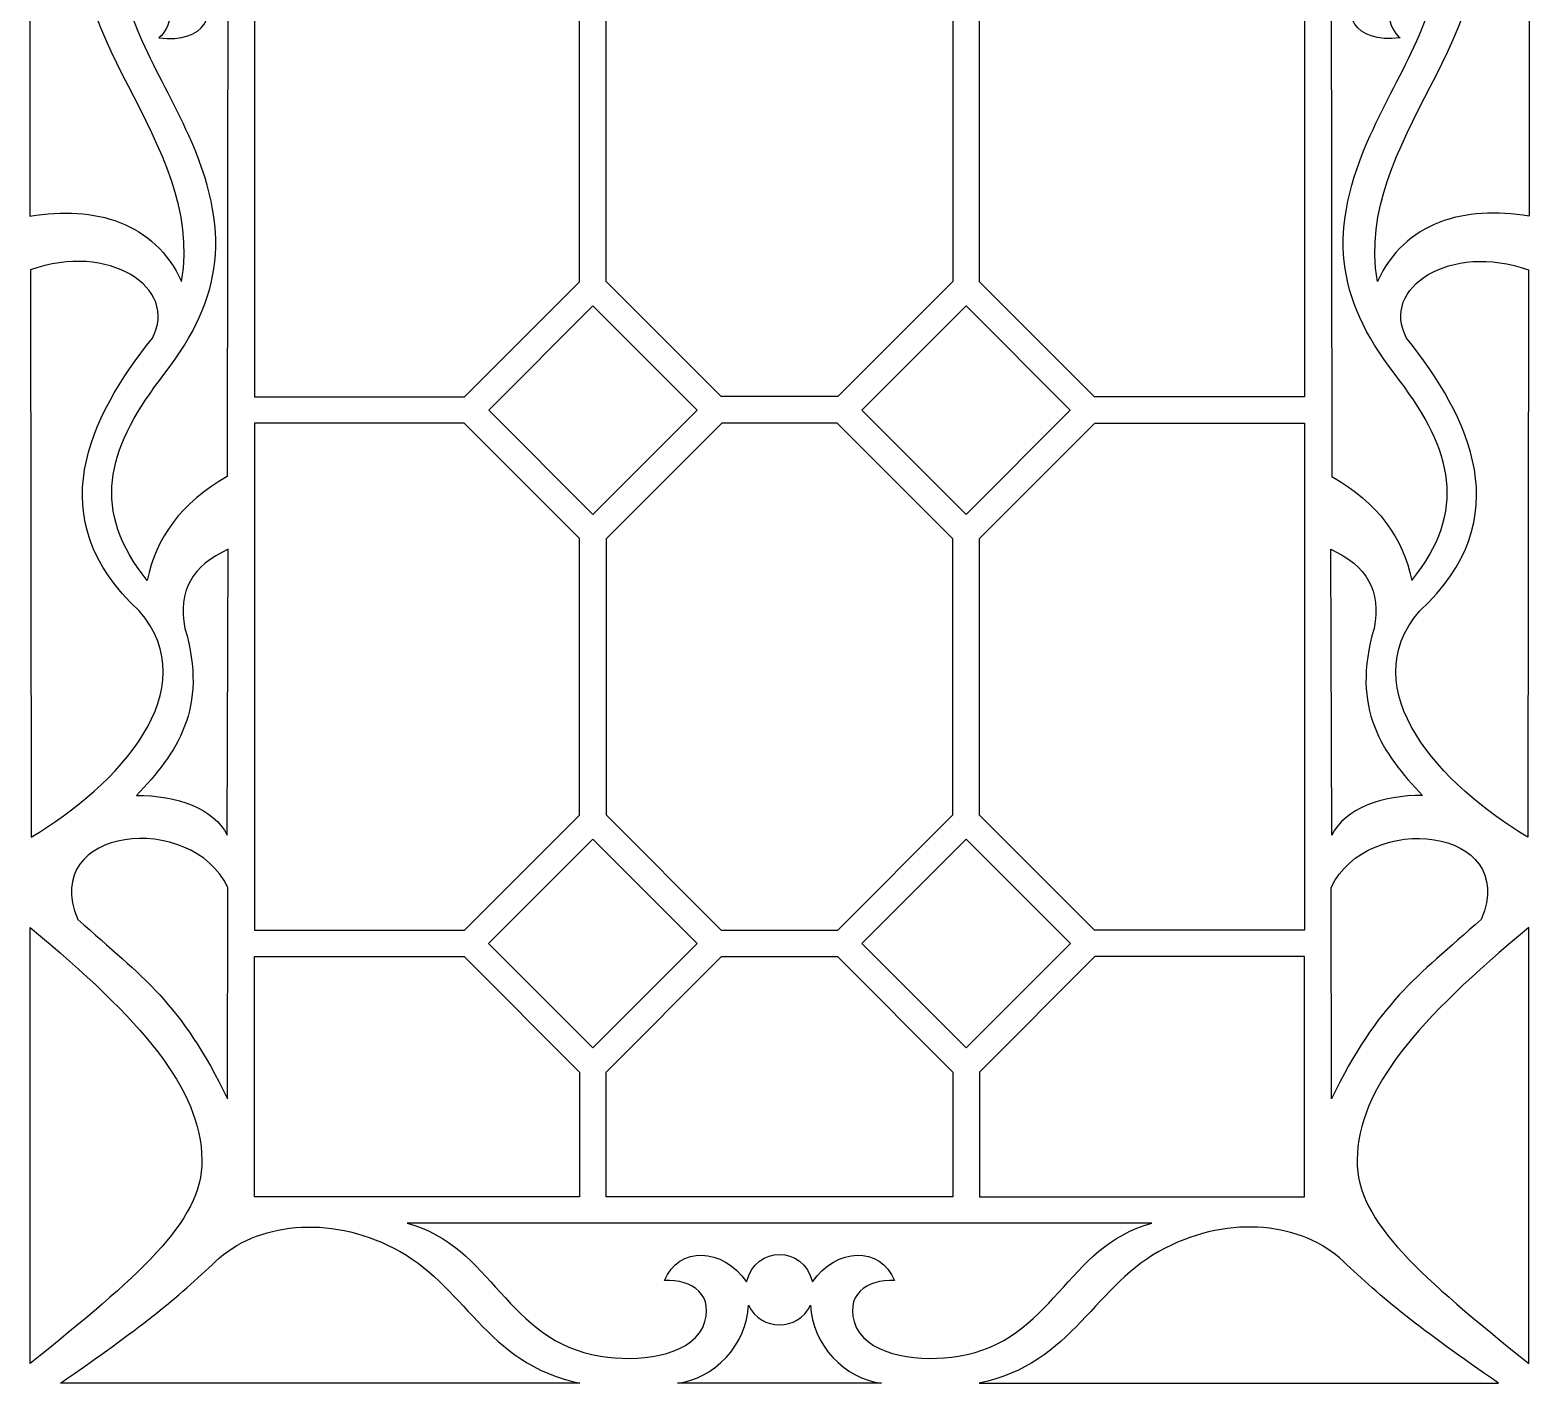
# Model space of a CAD drawing. Header units: centimetres. Extents: x -174 to 8, y -128 to 83.
# Drawn here: x -173.6 to -71.9, y -127.7 to -36 of the extents above; entities that cross this region are included whole.
import ezdxf

# ---------------------------------------------------------------- set-up
doc = ezdxf.new("R2010")
doc.units = ezdxf.units.CM
doc.header["$MEASUREMENT"] = 0
doc.layers.add('layer 1', color=7, linetype='Continuous')

msp = doc.modelspace()

# ---------------------------------------------------------------- linework, layer by layer
at = {"layer": 'layer 1', "color": 242}
for points, knots in [([(-173.58812, -4.37256), (-169.16578, -5.09162), (-165.16592, -3.96713), (-163.3006, 0.06251), (-163.3006, 0.06251), (-161.68087, -9.61083), (-172.34207, -16.6975), (-169.85294, -26.4764), (-169.85294, -26.4764), (-172.34206, -36.25531), (-161.68087, -43.3422), (-163.3006, -53.01553), (-163.3006, -53.01553), (-165.16592, -48.98589), (-169.16578, -47.8614), (-173.58812, -48.58046), (-173.58812, -48.58046), (-173.58812, -48.58046), (-173.58812, -4.37256), (-173.58812, -4.37256)], [0, 0, 0, 0, 0.166666667, 0.166666667, 0.166666667, 0.166666667, 0.333333333, 0.333333333, 0.333333333, 0.333333333, 0.5, 0.5, 0.5, 0.5, 0.666666667, 0.666666667, 0.666666667, 0.666666667, 1, 1, 1, 1]), ([(-71.91502, -4.37256), (-76.33736, -5.09162), (-80.33722, -3.96713), (-82.20254, 0.06251), (-82.20254, 0.06251), (-83.82228, -9.61086), (-73.16098, -16.69756), (-75.65021, -26.47651), (-75.65021, -26.47651), (-73.16094, -36.25549), (-83.82228, -43.34215), (-82.20254, -53.01553), (-82.20254, -53.01553), (-80.33722, -48.98589), (-76.33736, -47.8614), (-71.91502, -48.58046), (-71.91502, -48.58046), (-71.91502, -48.58046), (-71.91502, -4.37256), (-71.91502, -4.37256)], [0, 0, 0, 0, 0.166666667, 0.166666667, 0.166666667, 0.166666667, 0.333333333, 0.333333333, 0.333333333, 0.333333333, 0.5, 0.5, 0.5, 0.5, 0.666666667, 0.666666667, 0.666666667, 0.666666667, 1, 1, 1, 1]), ([(-144.10713, -27.3984), (-144.10713, -27.3984), (-136.31357, -35.19195), (-136.31357, -35.19195), (-136.31357, -35.19195), (-136.31357, -35.19195), (-136.31355, -53.03329), (-136.31355, -53.03329), (-136.31355, -53.03329), (-136.31355, -53.03329), (-144.10719, -60.82691), (-144.10719, -60.82691), (-144.10719, -60.82691), (-144.10719, -60.82691), (-158.36727, -60.82692), (-158.36727, -60.82692), (-158.36727, -60.82692), (-158.36727, -60.82692), (-158.36727, -27.3984), (-158.36727, -27.3984), (-158.36727, -27.3984), (-158.36727, -27.3984), (-144.10713, -27.3984), (-144.10713, -27.3984)], [0, 0, 0, 0, 0.142857143, 0.142857143, 0.142857143, 0.142857143, 0.285714286, 0.285714286, 0.285714286, 0.285714286, 0.428571429, 0.428571429, 0.428571429, 0.428571429, 0.571428571, 0.571428571, 0.571428571, 0.571428571, 0.714285714, 0.714285714, 0.714285714, 0.714285714, 1, 1, 1, 1]), ([(-126.7176, -27.3984), (-126.7176, -27.3984), (-134.51483, -35.19564), (-134.51483, -35.19564), (-134.51483, -35.19564), (-134.51483, -35.19564), (-134.51483, -53.01711), (-134.51483, -53.01711), (-134.51483, -53.01711), (-134.51483, -53.01711), (-126.70717, -60.82477), (-126.70717, -60.82477), (-126.70717, -60.82477), (-126.70717, -60.82477), (-118.79597, -60.82477), (-118.79597, -60.82477), (-118.79597, -60.82477), (-118.79597, -60.82477), (-110.98831, -53.01711), (-110.98831, -53.01711), (-110.98831, -53.01711), (-110.98831, -53.01711), (-110.98831, -35.19564), (-110.98831, -35.19564), (-110.98831, -35.19564), (-110.98831, -35.19564), (-118.78554, -27.3984), (-118.78554, -27.3984), (-118.78554, -27.3984), (-118.78554, -27.3984), (-126.7176, -27.3984), (-126.7176, -27.3984)], [0, 0, 0, 0, 0.111111111, 0.111111111, 0.111111111, 0.111111111, 0.222222222, 0.222222222, 0.222222222, 0.222222222, 0.333333333, 0.333333333, 0.333333333, 0.333333333, 0.444444444, 0.444444444, 0.444444444, 0.444444444, 0.555555556, 0.555555556, 0.555555556, 0.555555556, 0.666666667, 0.666666667, 0.666666667, 0.666666667, 0.777777778, 0.777777778, 0.777777778, 0.777777778, 1, 1, 1, 1]), ([(-101.39601, -27.3984), (-101.39601, -27.3984), (-109.18957, -35.19195), (-109.18957, -35.19195), (-109.18957, -35.19195), (-109.18957, -35.19195), (-109.18959, -53.03329), (-109.18959, -53.03329), (-109.18959, -53.03329), (-109.18959, -53.03329), (-101.39595, -60.82691), (-101.39595, -60.82691), (-101.39595, -60.82691), (-101.39595, -60.82691), (-87.13587, -60.82692), (-87.13587, -60.82692), (-87.13587, -60.82692), (-87.13587, -60.82692), (-87.13587, -27.3984), (-87.13587, -27.3984), (-87.13587, -27.3984), (-87.13587, -27.3984), (-101.39601, -27.3984), (-101.39601, -27.3984)], [0, 0, 0, 0, 0.142857143, 0.142857143, 0.142857143, 0.142857143, 0.285714286, 0.285714286, 0.285714286, 0.285714286, 0.428571429, 0.428571429, 0.428571429, 0.428571429, 0.571428571, 0.571428571, 0.571428571, 0.571428571, 0.714285714, 0.714285714, 0.714285714, 0.714285714, 1, 1, 1, 1]), ([(-160.2162, -66.23457), (-160.2162, -66.23457), (-160.16894, -31.24505), (-160.16894, -31.24505), (-160.16894, -31.24505), (-160.40875, -32.22165), (-161.0776, -32.97518), (-161.89411, -32.98272), (-161.89411, -32.98272), (-160.78383, -34.76393), (-161.6835, -36.90328), (-164.84184, -36.50447), (-164.84184, -36.50447), (-164.0261, -35.84187), (-163.66869, -34.12484), (-164.70236, -33.15404), (-164.70236, -33.15404), (-166.11595, -32.21368), (-167.06731, -31.66707), (-167.74475, -30.28158), (-167.74475, -30.28158), (-167.26769, -35.49632), (-164.67696, -38.90263), (-162.61565, -43.56322), (-162.61565, -43.56322), (-159.81678, -50.10201), (-160.68497, -54.537), (-164.80749, -59.72804), (-164.80749, -59.72804), (-168.36911, -64.45414), (-169.46485, -68.5639), (-165.62943, -73.29005), (-165.62943, -73.29005), (-165.06337, -70.40749), (-163.33887, -68.02142), (-160.2162, -66.23457)], [0, 0, 0, 0, 0.1, 0.1, 0.1, 0.1, 0.2, 0.2, 0.2, 0.2, 0.3, 0.3, 0.3, 0.3, 0.4, 0.4, 0.4, 0.4, 0.5, 0.5, 0.5, 0.5, 0.6, 0.6, 0.6, 0.6, 0.7, 0.7, 0.7, 0.7, 0.8, 0.8, 0.8, 0.8, 1, 1, 1, 1]), ([(-85.28694, -66.23457), (-85.28694, -66.23457), (-85.3342, -31.24505), (-85.3342, -31.24505), (-85.3342, -31.24505), (-85.09439, -32.22165), (-84.42554, -32.97518), (-83.60903, -32.98272), (-83.60903, -32.98272), (-84.71931, -34.76393), (-83.81964, -36.90328), (-80.6613, -36.50447), (-80.6613, -36.50447), (-81.47704, -35.84187), (-81.83445, -34.12484), (-80.80078, -33.15404), (-80.80078, -33.15404), (-79.38719, -32.21368), (-78.43583, -31.66707), (-77.75839, -30.28158), (-77.75839, -30.28158), (-78.23545, -35.49632), (-80.82618, -38.90263), (-82.88749, -43.56322), (-82.88749, -43.56322), (-85.68636, -50.10201), (-84.81817, -54.537), (-80.69565, -59.72804), (-80.69565, -59.72804), (-77.13403, -64.45414), (-76.03829, -68.5639), (-79.87371, -73.29005), (-79.87371, -73.29005), (-80.43977, -70.40749), (-82.16427, -68.02142), (-85.28694, -66.23457)], [0, 0, 0, 0, 0.1, 0.1, 0.1, 0.1, 0.2, 0.2, 0.2, 0.2, 0.3, 0.3, 0.3, 0.3, 0.4, 0.4, 0.4, 0.4, 0.5, 0.5, 0.5, 0.5, 0.6, 0.6, 0.6, 0.6, 0.7, 0.7, 0.7, 0.7, 0.8, 0.8, 0.8, 0.8, 1, 1, 1, 1]), ([(-173.50623, -90.68778), (-173.50623, -90.68778), (-173.55243, -52.22763), (-173.55243, -52.22763), (-173.55243, -52.22763), (-168.27703, -50.32876), (-163.4511, -53.45379), (-165.28693, -56.85122), (-165.28693, -56.85122), (-169.55773, -62.2283), (-172.9718, -69.08929), (-166.17739, -75.3449), (-166.17739, -75.3449), (-161.56501, -80.68218), (-167.6104, -87.20042), (-173.50623, -90.68778)], [0, 0, 0, 0, 0.2, 0.2, 0.2, 0.2, 0.4, 0.4, 0.4, 0.4, 0.6, 0.6, 0.6, 0.6, 1, 1, 1, 1]), ([(-71.99691, -90.68778), (-71.99691, -90.68778), (-71.95071, -52.22763), (-71.95071, -52.22763), (-71.95071, -52.22763), (-77.22611, -50.32876), (-82.05204, -53.45379), (-80.21621, -56.85122), (-80.21621, -56.85122), (-75.94541, -62.2283), (-72.53134, -69.08929), (-79.32575, -75.3449), (-79.32575, -75.3449), (-83.93813, -80.68218), (-77.89274, -87.20042), (-71.99691, -90.68778)], [0, 0, 0, 0, 0.2, 0.2, 0.2, 0.2, 0.4, 0.4, 0.4, 0.4, 0.6, 0.6, 0.6, 0.6, 1, 1, 1, 1]), ([(-142.47718, -61.74248), (-142.47718, -61.74248), (-135.40611, -68.81355), (-135.40611, -68.81355), (-135.40611, -68.81355), (-135.40611, -68.81355), (-128.33504, -61.74248), (-128.33504, -61.74248), (-128.33504, -61.74248), (-128.33504, -61.74248), (-135.40611, -54.67141), (-135.40611, -54.67141), (-135.40611, -54.67141), (-135.40611, -54.67141), (-142.47718, -61.74248), (-142.47718, -61.74248)], [0, 0, 0, 0, 0.2, 0.2, 0.2, 0.2, 0.4, 0.4, 0.4, 0.4, 0.6, 0.6, 0.6, 0.6, 1, 1, 1, 1]), ([(-103.02596, -61.74248), (-103.02596, -61.74248), (-110.09703, -68.81355), (-110.09703, -68.81355), (-110.09703, -68.81355), (-110.09703, -68.81355), (-117.1681, -61.74248), (-117.1681, -61.74248), (-117.1681, -61.74248), (-117.1681, -61.74248), (-110.09703, -54.67141), (-110.09703, -54.67141), (-110.09703, -54.67141), (-110.09703, -54.67141), (-103.02596, -61.74248), (-103.02596, -61.74248)], [0, 0, 0, 0, 0.2, 0.2, 0.2, 0.2, 0.4, 0.4, 0.4, 0.4, 0.6, 0.6, 0.6, 0.6, 1, 1, 1, 1]), ([(-144.14221, -62.62302), (-144.14221, -62.62302), (-136.31243, -70.45279), (-136.31243, -70.45279), (-136.31243, -70.45279), (-136.31243, -70.45279), (-136.31243, -89.19), (-136.31243, -89.19), (-136.31243, -89.19), (-136.31243, -89.19), (-144.1141, -96.99168), (-144.1141, -96.99168), (-144.1141, -96.99168), (-144.1141, -96.99168), (-158.36896, -96.99168), (-158.36896, -96.99168), (-158.36896, -96.99168), (-158.36896, -96.99168), (-158.36896, -62.62302), (-158.36896, -62.62302), (-158.36896, -62.62302), (-158.36896, -62.62302), (-144.14221, -62.62302), (-144.14221, -62.62302)], [0, 0, 0, 0, 0.142857143, 0.142857143, 0.142857143, 0.142857143, 0.285714286, 0.285714286, 0.285714286, 0.285714286, 0.428571429, 0.428571429, 0.428571429, 0.428571429, 0.571428571, 0.571428571, 0.571428571, 0.571428571, 0.714285714, 0.714285714, 0.714285714, 0.714285714, 1, 1, 1, 1]), ([(-118.83218, -62.62396), (-118.83218, -62.62396), (-110.98831, -70.46784), (-110.98831, -70.46784), (-110.98831, -70.46784), (-110.98831, -70.46784), (-110.98831, -89.18356), (-110.98831, -89.18356), (-110.98831, -89.18356), (-110.98831, -89.18356), (-118.79641, -96.99168), (-118.79641, -96.99168), (-118.79641, -96.99168), (-118.79641, -96.99168), (-126.70673, -96.99168), (-126.70673, -96.99168), (-126.70673, -96.99168), (-126.70673, -96.99168), (-134.51483, -89.18356), (-134.51483, -89.18356), (-134.51483, -89.18356), (-134.51483, -89.18356), (-134.51483, -70.46784), (-134.51483, -70.46784), (-134.51483, -70.46784), (-134.51483, -70.46784), (-126.67096, -62.62396), (-126.67096, -62.62396), (-126.67096, -62.62396), (-126.67096, -62.62396), (-118.83218, -62.62396), (-118.83218, -62.62396)], [0, 0, 0, 0, 0.111111111, 0.111111111, 0.111111111, 0.111111111, 0.222222222, 0.222222222, 0.222222222, 0.222222222, 0.333333333, 0.333333333, 0.333333333, 0.333333333, 0.444444444, 0.444444444, 0.444444444, 0.444444444, 0.555555556, 0.555555556, 0.555555556, 0.555555556, 0.666666667, 0.666666667, 0.666666667, 0.666666667, 0.777777778, 0.777777778, 0.777777778, 0.777777778, 1, 1, 1, 1]), ([(-101.36093, -62.62302), (-101.36093, -62.62302), (-109.19071, -70.45279), (-109.19071, -70.45279), (-109.19071, -70.45279), (-109.19071, -70.45279), (-109.19071, -89.19), (-109.19071, -89.19), (-109.19071, -89.19), (-109.19071, -89.19), (-101.38904, -96.99168), (-101.38904, -96.99168), (-101.38904, -96.99168), (-101.38904, -96.99168), (-87.13418, -96.99168), (-87.13418, -96.99168), (-87.13418, -96.99168), (-87.13418, -96.99168), (-87.13418, -62.62302), (-87.13418, -62.62302), (-87.13418, -62.62302), (-87.13418, -62.62302), (-101.36093, -62.62302), (-101.36093, -62.62302)], [0, 0, 0, 0, 0.142857143, 0.142857143, 0.142857143, 0.142857143, 0.285714286, 0.285714286, 0.285714286, 0.285714286, 0.428571429, 0.428571429, 0.428571429, 0.428571429, 0.571428571, 0.571428571, 0.571428571, 0.571428571, 0.714285714, 0.714285714, 0.714285714, 0.714285714, 1, 1, 1, 1]), ([(-160.2162, -90.54852), (-161.07671, -88.7721), (-163.65358, -87.84464), (-166.36318, -87.86024), (-166.36318, -87.86024), (-163.64535, -85.01938), (-161.47313, -81.98405), (-163.07573, -76.54239), (-163.07573, -76.54239), (-163.5835, -73.95984), (-162.5732, -72.29892), (-160.14771, -71.16585), (-160.14771, -71.16585), (-160.14771, -71.16585), (-160.2162, -90.54852), (-160.2162, -90.54852)], [0, 0, 0, 0, 0.2, 0.2, 0.2, 0.2, 0.4, 0.4, 0.4, 0.4, 0.6, 0.6, 0.6, 0.6, 1, 1, 1, 1]), ([(-85.28694, -90.54852), (-84.42643, -88.7721), (-81.84956, -87.84464), (-79.13996, -87.86024), (-79.13996, -87.86024), (-81.85779, -85.01938), (-84.03001, -81.98405), (-82.42741, -76.54239), (-82.42741, -76.54239), (-81.91964, -73.95984), (-82.92994, -72.29892), (-85.35543, -71.16585), (-85.35543, -71.16585), (-85.35543, -71.16585), (-85.28694, -90.54852), (-85.28694, -90.54852)], [0, 0, 0, 0, 0.2, 0.2, 0.2, 0.2, 0.4, 0.4, 0.4, 0.4, 0.6, 0.6, 0.6, 0.6, 1, 1, 1, 1]), ([(-160.18179, -108.43726), (-163.3778, -101.90801), (-165.88944, -100.22852), (-170.35275, -96.26748), (-170.35275, -96.26748), (-172.9718, -89.93368), (-162.58966, -88.91229), (-160.16704, -94.10884), (-160.16704, -94.10884), (-160.16704, -94.10884), (-160.18179, -108.43726), (-160.18179, -108.43726)], [0, 0, 0, 0, 0.25, 0.25, 0.25, 0.25, 0.5, 0.5, 0.5, 0.5, 1, 1, 1, 1]), ([(-85.32135, -108.43726), (-82.12534, -101.90801), (-79.6137, -100.22852), (-75.15039, -96.26748), (-75.15039, -96.26748), (-72.53134, -89.93368), (-82.91348, -88.91229), (-85.3361, -94.10884), (-85.3361, -94.10884), (-85.3361, -94.10884), (-85.32135, -108.43726), (-85.32135, -108.43726)], [0, 0, 0, 0, 0.25, 0.25, 0.25, 0.25, 0.5, 0.5, 0.5, 0.5, 1, 1, 1, 1]), ([(-142.48148, -97.90464), (-142.48148, -97.90464), (-135.41041, -104.97571), (-135.41041, -104.97571), (-135.41041, -104.97571), (-135.41041, -104.97571), (-128.33934, -97.90464), (-128.33934, -97.90464), (-128.33934, -97.90464), (-128.33934, -97.90464), (-135.41041, -90.83357), (-135.41041, -90.83357), (-135.41041, -90.83357), (-135.41041, -90.83357), (-142.48148, -97.90464), (-142.48148, -97.90464)], [0, 0, 0, 0, 0.2, 0.2, 0.2, 0.2, 0.4, 0.4, 0.4, 0.4, 0.6, 0.6, 0.6, 0.6, 1, 1, 1, 1]), ([(-103.02166, -97.90464), (-103.02166, -97.90464), (-110.09273, -104.97571), (-110.09273, -104.97571), (-110.09273, -104.97571), (-110.09273, -104.97571), (-117.1638, -97.90464), (-117.1638, -97.90464), (-117.1638, -97.90464), (-117.1638, -97.90464), (-110.09273, -90.83357), (-110.09273, -90.83357), (-110.09273, -90.83357), (-110.09273, -90.83357), (-103.02166, -97.90464), (-103.02166, -97.90464)], [0, 0, 0, 0, 0.2, 0.2, 0.2, 0.2, 0.4, 0.4, 0.4, 0.4, 0.6, 0.6, 0.6, 0.6, 1, 1, 1, 1]), ([(-173.57054, -126.38647), (-166.35216, -120.51026), (-161.87458, -116.85133), (-161.92675, -112.57879), (-161.92675, -112.57879), (-161.98591, -107.73382), (-166.02447, -103.06824), (-173.57474, -96.82665), (-173.57474, -96.82665), (-173.57474, -96.82665), (-173.57054, -126.38647), (-173.57054, -126.38647)], [0, 0, 0, 0, 0.25, 0.25, 0.25, 0.25, 0.5, 0.5, 0.5, 0.5, 1, 1, 1, 1]), ([(-71.9326, -126.38647), (-79.15098, -120.51026), (-83.62856, -116.85133), (-83.57639, -112.57879), (-83.57639, -112.57879), (-83.51723, -107.73382), (-79.47867, -103.06824), (-71.9284, -96.82665), (-71.9284, -96.82665), (-71.9284, -96.82665), (-71.9326, -126.38647), (-71.9326, -126.38647)], [0, 0, 0, 0, 0.25, 0.25, 0.25, 0.25, 0.5, 0.5, 0.5, 0.5, 1, 1, 1, 1]), ([(-144.14016, -98.79154), (-144.14016, -98.79154), (-158.36896, -98.79154), (-158.36896, -98.79154), (-158.36896, -98.79154), (-158.36896, -98.79154), (-158.36896, -115.07299), (-158.36896, -115.07299), (-158.36896, -115.07299), (-158.36896, -115.07299), (-136.31357, -115.07299), (-136.31357, -115.07299), (-136.31357, -115.07299), (-136.31357, -115.07299), (-136.31357, -106.61811), (-136.31357, -106.61811), (-136.31357, -106.61811), (-136.31357, -106.61811), (-144.14016, -98.79154), (-144.14016, -98.79154)], [0, 0, 0, 0, 0.166666667, 0.166666667, 0.166666667, 0.166666667, 0.333333333, 0.333333333, 0.333333333, 0.333333333, 0.5, 0.5, 0.5, 0.5, 0.666666667, 0.666666667, 0.666666667, 0.666666667, 1, 1, 1, 1]), ([(-122.75157, -115.07299), (-122.75157, -115.07299), (-110.98831, -115.07299), (-110.98831, -115.07299), (-110.98831, -115.07299), (-110.98831, -115.07299), (-110.9883, -106.62572), (-110.9883, -106.62572), (-110.9883, -106.62572), (-110.9883, -106.62572), (-118.82465, -98.78935), (-118.82465, -98.78935), (-118.82465, -98.78935), (-118.82465, -98.78935), (-126.67849, -98.78935), (-126.67849, -98.78935), (-126.67849, -98.78935), (-126.67849, -98.78935), (-134.51484, -106.62572), (-134.51484, -106.62572), (-134.51484, -106.62572), (-134.51484, -106.62572), (-134.51483, -115.07299), (-134.51483, -115.07299), (-134.51483, -115.07299), (-134.51483, -115.07299), (-122.75157, -115.07299), (-122.75157, -115.07299), (-122.75157, -115.07299), (-122.75157, -115.07299), (-122.75157, -115.07299), (-122.75157, -115.07299)], [0, 0, 0, 0, 0.111111111, 0.111111111, 0.111111111, 0.111111111, 0.222222222, 0.222222222, 0.222222222, 0.222222222, 0.333333333, 0.333333333, 0.333333333, 0.333333333, 0.444444444, 0.444444444, 0.444444444, 0.444444444, 0.555555556, 0.555555556, 0.555555556, 0.555555556, 0.666666667, 0.666666667, 0.666666667, 0.666666667, 0.777777778, 0.777777778, 0.777777778, 0.777777778, 1, 1, 1, 1]), ([(-101.36298, -98.79154), (-101.36298, -98.79154), (-87.13418, -98.79154), (-87.13418, -98.79154), (-87.13418, -98.79154), (-87.13418, -98.79154), (-87.13418, -115.07299), (-87.13418, -115.07299), (-87.13418, -115.07299), (-87.13418, -115.07299), (-109.18957, -115.07299), (-109.18957, -115.07299), (-109.18957, -115.07299), (-109.18957, -115.07299), (-109.18957, -106.61811), (-109.18957, -106.61811), (-109.18957, -106.61811), (-109.18957, -106.61811), (-101.36298, -98.79154), (-101.36298, -98.79154)], [0, 0, 0, 0, 0.166666667, 0.166666667, 0.166666667, 0.166666667, 0.333333333, 0.333333333, 0.333333333, 0.333333333, 0.5, 0.5, 0.5, 0.5, 0.666666667, 0.666666667, 0.666666667, 0.666666667, 1, 1, 1, 1]), ([(-136.29644, -127.70053), (-142.664, -126.4452), (-144.15688, -120.90696), (-148.91535, -118.56093), (-148.91535, -118.56093), (-153.32736, -116.25409), (-158.24909, -116.85016), (-160.99442, -119.45339), (-160.99442, -119.45339), (-163.48723, -121.85634), (-166.28062, -124.12673), (-171.51705, -127.70053), (-171.51705, -127.70053), (-171.51705, -127.70053), (-136.29644, -127.70053), (-136.29644, -127.70053)], [0, 0, 0, 0, 0.2, 0.2, 0.2, 0.2, 0.4, 0.4, 0.4, 0.4, 0.6, 0.6, 0.6, 0.6, 1, 1, 1, 1]), ([(-124.9942, -120.84441), (-126.60696, -118.48533), (-129.58504, -118.39894), (-130.55867, -120.75363), (-130.55867, -120.75363), (-128.66402, -120.65946), (-127.06337, -121.73184), (-127.95365, -123.93178), (-127.95365, -123.93178), (-129.02625, -125.96533), (-132.38288, -126.27967), (-134.89447, -125.87404), (-134.89447, -125.87404), (-141.26043, -124.89964), (-142.24022, -118.35175), (-148.00881, -116.87197), (-148.00881, -116.87197), (-148.00881, -116.87197), (-97.49433, -116.87197), (-97.49433, -116.87197), (-97.49433, -116.87197), (-103.26292, -118.35175), (-104.24271, -124.89964), (-110.60867, -125.87404), (-110.60867, -125.87404), (-113.12026, -126.27967), (-116.47689, -125.96533), (-117.54949, -123.93178), (-117.54949, -123.93178), (-118.43977, -121.73184), (-116.83912, -120.65946), (-114.94447, -120.75363), (-114.94447, -120.75363), (-115.9181, -118.39894), (-118.89618, -118.48533), (-120.50894, -120.84441), (-120.50894, -120.84441), (-121.16727, -118.36008), (-124.33587, -118.36008), (-124.9942, -120.84441)], [0, 0, 0, 0, 0.090909091, 0.090909091, 0.090909091, 0.090909091, 0.181818182, 0.181818182, 0.181818182, 0.181818182, 0.272727273, 0.272727273, 0.272727273, 0.272727273, 0.363636364, 0.363636364, 0.363636364, 0.363636364, 0.454545455, 0.454545455, 0.454545455, 0.454545455, 0.545454545, 0.545454545, 0.545454545, 0.545454545, 0.636363636, 0.636363636, 0.636363636, 0.636363636, 0.727272727, 0.727272727, 0.727272727, 0.727272727, 0.818181818, 0.818181818, 0.818181818, 0.818181818, 1, 1, 1, 1]), ([(-109.2067, -127.70053), (-102.83914, -126.4452), (-101.34626, -120.90696), (-96.58779, -118.56093), (-96.58779, -118.56093), (-92.17578, -116.25409), (-87.25405, -116.85016), (-84.50872, -119.45339), (-84.50872, -119.45339), (-82.01591, -121.85634), (-79.22252, -124.12673), (-73.98609, -127.70053), (-73.98609, -127.70053), (-73.98609, -127.70053), (-109.2067, -127.70053), (-109.2067, -127.70053)], [0, 0, 0, 0, 0.2, 0.2, 0.2, 0.2, 0.4, 0.4, 0.4, 0.4, 0.6, 0.6, 0.6, 0.6, 1, 1, 1, 1]), ([(-115.84219, -127.70053), (-118.26641, -127.46955), (-120.56502, -125.07791), (-120.64937, -122.42719), (-120.64937, -122.42719), (-121.47673, -124.19674), (-124.02641, -124.19674), (-124.85377, -122.42719), (-124.85377, -122.42719), (-124.93812, -125.07791), (-127.23673, -127.46955), (-129.66095, -127.70053), (-129.66095, -127.70053), (-129.66095, -127.70053), (-115.84219, -127.70053), (-115.84219, -127.70053)], [0, 0, 0, 0, 0.2, 0.2, 0.2, 0.2, 0.4, 0.4, 0.4, 0.4, 0.6, 0.6, 0.6, 0.6, 1, 1, 1, 1])]:
    msp.add_open_spline(points, degree=3, knots=knots, dxfattribs=at)

doc.saveas('drawing.dxf')
